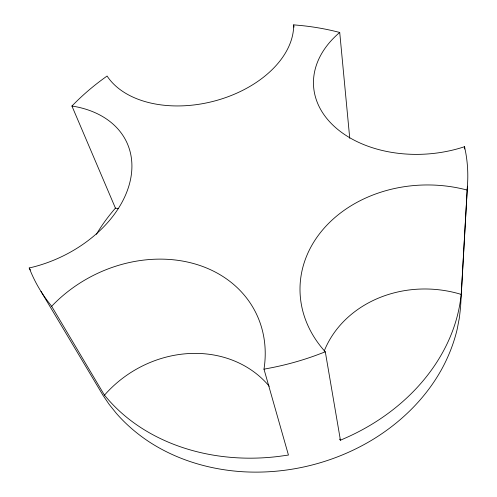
<?xml version="1.0" encoding="UTF-8"?>
<svg xmlns="http://www.w3.org/2000/svg" width="497" height="497" viewBox="0 0 497 497"><rect width="100%" height="100%" fill="white"/><g stroke="black" fill="none" stroke-linecap="round" stroke-linejoin="round"><path stroke-width="0.75" d="M464.459 149.007L464.571 146.69A108.781 75.476 -4.1 0 1 334.388 126.511A108.781 75.476 -4.1 0 1 339.724 32.442L335.848 31.491A226.309 170.949 -13.8 0 0 300.586 25.484L293.684 24.85A98.586 64.871 -14.1 0 1 215.667 100.705A98.586 64.871 -14.1 0 1 107.079 76.022L103.811 78.396A226.309 170.949 -13.8 0 0 76.681 101.276L71.922 106.016L115.422 208.1A95.672 73.115 -26 0 1 118.267 208.684M339.501 439.112A109.141 95.175 4.7 0 0 340.433 440.224L345.794 437.869A195.601 160.152 -13.8 0 0 460.29 301.462L461.235 294.417L467.41 186.189A226.309 170.949 -13.8 0 0 465.764 152.827L464.571 146.69M467.41 186.189L460.564 307.308L459.39 317.726L457.221 329.07C453.804 343.595 448.232 357.542 440.963 370.563L440.597 371.172C424.227 399.911 399.631 423.444 371.383 440.404L371.104 440.566C333.158 463.098 288.533 474.113 244.456 471.833L244.139 471.821C211.219 469.963 178.473 460.576 150.585 442.765L149.982 442.392C137.47 434.248 126.021 424.488 116.217 413.212L109.06 404.254L103.109 395.5L40.971 291.397M115.422 208.1L112.577 211.492A195.601 160.152 -13.8 0 0 96.375 234.317M467.124 190.059A128.046 104.674 0.5 0 0 323.882 228.465A128.046 104.674 0.5 0 0 325.305 351.826L316.583 355.119A226.309 170.949 -13.8 0 1 269.405 368.14L263.988 369.172A128.717 106.476 -27.4 0 0 195.613 264.131A128.717 106.476 -27.4 0 0 51.657 306.282L47.526 300.933A226.309 170.949 -13.8 0 1 30.634 271.424L29.205 267.982A110.048 76.923 -24.1 0 0 129.599 183.393A110.048 76.923 -24.1 0 0 71.922 106.016M51.657 306.282L104.463 395.171L107.495 398.718A195.601 160.152 -13.8 0 0 279.376 456.327L288.446 455.053L263.988 369.172M29.205 267.982L30.385 269.977M325.305 351.826L340.433 440.224M293.684 24.85L294.019 27.155M339.724 32.442L349.739 138.284M324.168 351.137A109.141 95.175 4.7 0 1 461.235 294.417M104.463 395.171A109.607 96.586 -31.8 0 1 269.25 386.262"/></g></svg>
